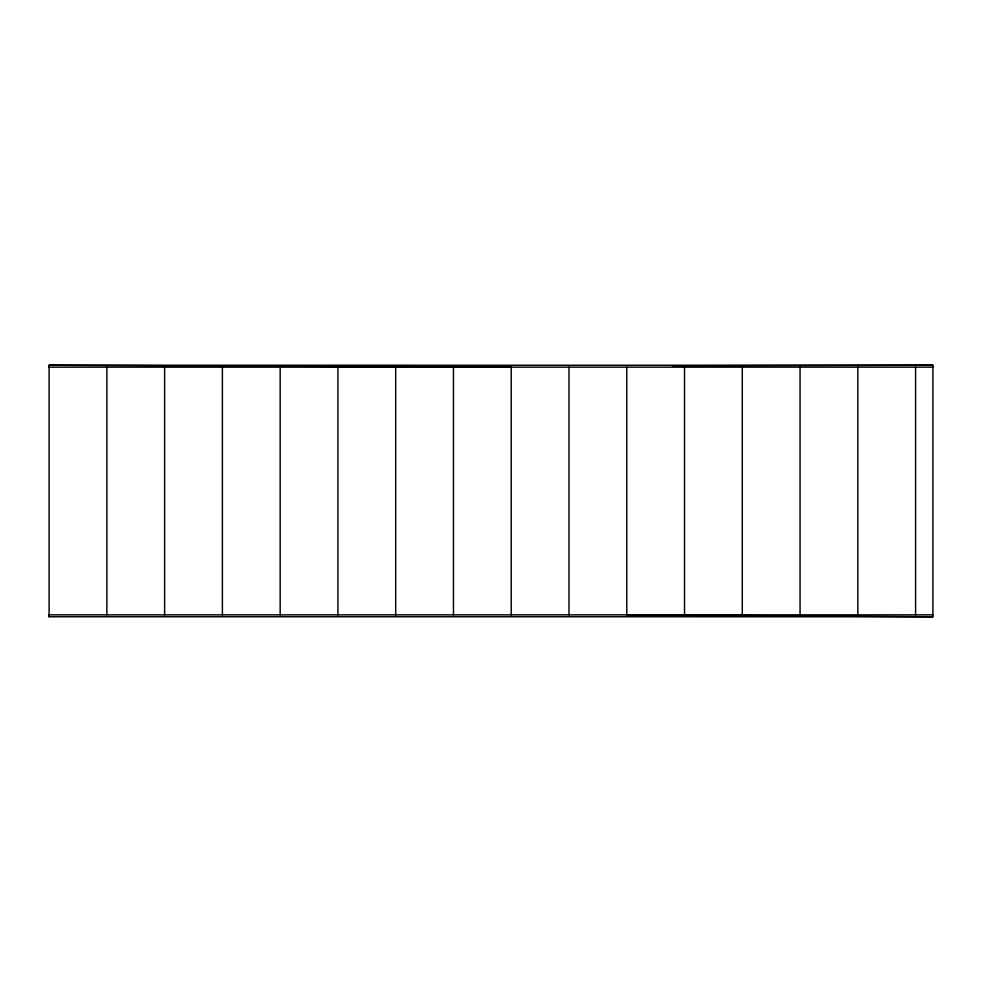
<?xml version="1.0" encoding="UTF-8"?>
<svg xmlns="http://www.w3.org/2000/svg" width="982" height="982" viewBox="0 0 982 982"><rect width="100%" height="100%" fill="white"/><g stroke="black" fill="none" stroke-linecap="round" stroke-linejoin="round"><path stroke-width="1.47" d="M932.9 367.145L49.1 367.145L49.1 365.23L932.9 365.23L932.9 616.77L49.1 616.77L49.1 614.855L932.9 614.855M672.51 365.795L932.9 365.23M932.9 616.77L626.762 614.855L626.762 367.145M915.592 367.145L915.592 614.855M857.826 367.145L857.826 614.855M800.06 367.145L800.06 614.855M742.294 367.145L742.294 614.855M684.528 367.145L684.528 614.855M568.995 367.145L568.995 614.855M511.229 614.855L511.229 367.145L49.1 365.23L49.1 616.77M453.463 367.145L453.463 614.855M395.697 367.145L395.697 614.855M337.931 367.145L337.931 614.855M280.165 367.145L280.165 614.855M222.398 367.145L222.398 614.855M164.632 367.145L164.632 614.855M106.866 367.145L106.866 614.855"/></g></svg>
